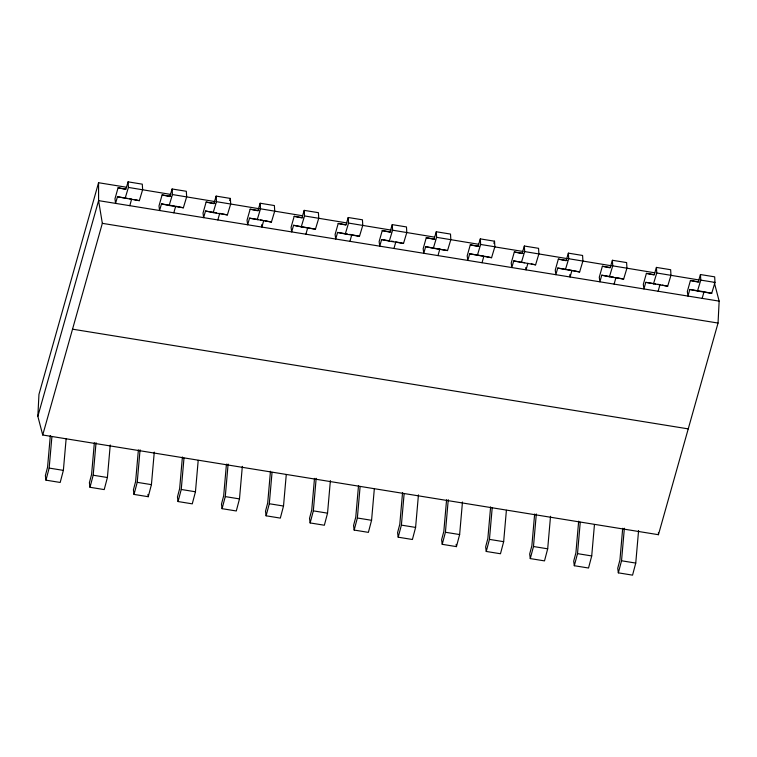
<?xml version="1.0" encoding="UTF-8"?>
<svg xmlns="http://www.w3.org/2000/svg" width="757" height="757" viewBox="0 0 757 757"><rect width="100%" height="100%" fill="white"/><g stroke="black" fill="none" stroke-linecap="round" stroke-linejoin="round"><path stroke-width="1.14" d="M714.277 282.437L719.15 301.125L718.043 323.05L658.439 534.707L42.723 435.001L37.85 416.312L38.957 394.378L98.561 182.721L126.551 187.253M50.331 435.597L47.559 467.249L45.363 475.585L45.969 480.156L60.191 482.455L63.37 470.381L66.114 439.003M45.969 480.156L49.158 468.081L51.902 436.704M94.36 442.731L91.588 474.384L89.392 482.72L89.998 487.281L104.22 489.59L107.399 477.516L110.248 444.974M89.998 487.281L93.187 475.216L96.035 442.675M138.389 449.857L135.617 481.509L133.421 489.845L134.027 494.416L148.24 496.715L151.428 484.641L154.277 452.099M134.027 494.416L137.216 482.341L140.064 449.8M182.409 456.991L179.646 488.644L177.45 496.98L178.056 501.541L192.269 503.85L195.457 491.776L198.202 460.398M178.056 501.541L181.245 489.476L183.989 458.089M226.438 464.117L223.675 495.769L221.479 504.115L222.085 508.676L236.298 510.975L239.486 498.901L242.335 466.359M222.085 508.676L225.274 496.601L228.112 464.06M270.467 471.251L267.704 502.903L265.508 511.24L266.114 515.801L280.327 518.11L283.515 506.036L286.26 474.658M266.114 515.801L269.303 503.736L272.047 472.349M314.496 478.377L311.733 510.029L309.528 518.375L310.143 522.936L324.356 525.235L327.544 513.161L330.383 480.619M310.143 522.936L313.332 510.861L316.171 478.32M358.525 485.511L355.762 517.163L353.557 525.5L354.172 530.061L368.385 532.37L371.573 520.296L374.318 488.918M354.172 530.061L357.361 517.996L360.105 486.609M402.554 492.637L399.791 524.289L397.586 532.635L398.201 537.196L412.414 539.495L415.602 527.421L418.441 494.879M398.201 537.196L401.39 525.121L404.124 493.744M446.583 499.771L443.82 531.423L441.615 539.76L442.23 544.321L456.443 546.63L459.631 534.556L462.47 502.014M442.23 544.321L445.419 532.256L448.258 499.715M490.612 506.897L487.849 538.549L485.644 546.895L486.259 551.456L500.472 553.755L503.66 541.681L506.395 510.303M486.259 551.456L489.448 539.381L492.182 508.004M534.641 514.031L531.878 545.683L529.673 554.02L530.288 558.581L544.501 560.89L547.689 548.816L550.528 516.274M530.288 558.581L533.477 546.516L536.316 513.975M578.67 521.157L575.907 552.809L573.702 561.155L574.317 565.716L588.53 568.015L591.719 555.941L594.453 524.563M574.317 565.716L577.506 553.641L580.241 522.264M622.699 528.291L619.936 559.943L617.731 568.28L618.346 572.841L632.559 575.15L635.748 563.076L638.586 530.534M618.346 572.841L621.525 560.776L624.374 528.235M37.85 416.312L98.59 200.633L98.561 182.721M42.723 435.001L102.337 223.343L98.59 200.633L719.15 301.125M125.719 189.051L118.064 187.812L114.969 198.807L115.575 203.378L117.439 196.773L127.28 198.372M129.797 205.686L131.652 199.082L129.466 198.722M170.836 196.356L162.093 194.946L158.998 205.932L159.604 210.512L161.468 203.907L174.593 206.027M173.817 212.812L175.681 206.207L183.364 207.787L186.657 196.848L186.326 191.284L172.113 188.985L169.842 196.536L162.093 194.946M214.865 203.491L206.122 202.072L203.027 213.067L203.633 217.638L205.497 211.033L216.426 212.802M217.846 219.946L219.71 213.342L227.393 214.922L230.686 203.983L230.355 198.419L216.142 196.11L213.871 203.671L206.122 202.072M258.894 210.616L250.151 209.206L247.047 220.192L247.662 224.772L249.526 218.167L258.269 219.587M263.739 220.467L261.875 227.072L261.572 224.782M294.18 216.332L291.076 227.327L291.691 231.897L293.555 225.293L315.451 229.182L318.744 218.243L318.413 212.679L304.2 210.37L301.929 217.931L294.18 216.332L302.923 217.751M305.904 234.206L307.768 227.602M345.854 224.706L338.209 223.466L335.105 234.452L335.72 239.032L337.584 232.427L347.425 234.017M349.933 241.332L351.797 234.727L359.48 236.307L362.773 225.368L362.442 219.804L348.229 217.505L345.958 225.056L338.209 223.466M390.981 232.011L382.238 230.592L379.134 241.587L379.749 246.157L381.613 239.553L389.268 240.792M393.962 248.466L395.826 241.862L403.509 243.442L406.802 232.503L406.471 226.939L392.258 224.63L389.987 232.191L382.238 230.592M426.257 237.726L423.163 248.712L423.778 253.292L425.642 246.687L447.538 250.567L450.831 239.628L450.5 234.064L436.287 231.765L434.007 239.316L426.257 237.726L435.01 239.136M437.991 255.592L439.855 248.987M479.039 246.271L470.286 244.852L467.192 255.847L467.807 260.417L469.671 253.813L483.884 256.121L482.02 262.726M523.068 253.396L514.315 251.986L511.221 262.972L511.836 267.552L513.691 260.947L520.258 262.007M527.913 263.247L526.049 269.852L525.746 267.562M567.097 260.531L558.344 259.112L555.25 270.107L555.865 274.677L557.72 268.073L571.942 270.381L570.078 276.986L569.775 274.696M610.028 267.486L602.373 266.246L599.279 277.232L599.894 281.812L601.749 275.207L613.776 277.157M614.107 284.112L615.971 277.507L623.645 279.087L626.938 268.148L626.616 262.584L612.404 260.285L610.123 267.836L602.373 266.246M654.057 274.611L646.402 273.372L643.308 284.367L643.923 288.937L645.778 282.333L655.619 283.932M658.136 291.246L659.99 284.641L657.805 284.282M699.184 281.916L690.431 280.506L687.337 291.492L687.952 296.072L689.807 289.467L702.931 291.587M702.165 298.372L704.019 291.767L711.703 293.347L714.996 282.418L714.674 276.844L700.452 274.545L698.181 282.096L690.431 280.506M117.439 196.773L139.335 200.662L142.628 189.723L142.297 184.159L128.084 181.85L125.813 189.411L118.064 187.812M125.123 198.353L128.416 187.424L128.084 181.85M161.468 203.907L169.152 205.488L172.445 194.549L172.113 188.985M205.497 211.033L213.181 212.613L216.474 201.684L216.142 196.11M229.712 200.577L230.355 198.419M249.526 218.167L271.422 222.047L274.715 211.108L274.384 205.544L260.171 203.245L257.9 210.796L250.151 209.206M257.21 219.748L260.503 208.809L260.171 203.245M293.555 225.293L301.239 226.873L304.532 215.944L304.2 210.37M337.584 232.427L345.268 234.008L348.561 223.069L348.229 217.505M381.613 239.553L389.297 241.133L392.59 230.204L392.258 224.63M425.642 246.687L433.326 248.268L436.609 237.329L436.287 231.765M469.671 253.813L491.567 257.702L494.86 246.763L494.529 241.199L480.317 238.89L478.036 246.451L470.286 244.852M477.355 255.393L480.638 244.464L480.317 238.89M493.876 243.357L494.529 241.199M513.691 260.947L535.596 264.827L538.889 253.888L538.558 248.324L524.346 246.025L522.065 253.576L514.315 251.986M521.374 262.528L524.667 251.589L524.346 246.025M557.72 268.073L579.625 271.962L582.909 261.023L582.587 255.459L568.375 253.15L566.094 260.711L558.344 259.112M565.403 269.653L568.696 258.724L568.375 253.15M601.749 275.207L609.432 276.788L612.725 265.849L612.404 260.285M645.778 282.333L667.674 286.222L670.967 275.283L670.645 269.719L656.423 267.41L654.152 274.971L646.402 273.372M653.461 283.913L656.754 272.984L656.423 267.41M689.807 289.467L697.49 291.048L700.783 280.109L700.452 274.545M128.416 187.424L170.864 194.435M172.445 194.549L215.177 201.608M216.474 201.684L259.49 208.781M260.503 208.809L302.639 215.773M304.532 215.944L346.952 222.946M348.561 223.069L391.265 230.119M392.59 230.204L434.404 237.111M436.609 237.329L478.717 244.284M480.638 244.464L494.86 246.763M495.05 246.933L523.03 251.466M524.667 251.589L567.343 258.639M568.696 258.724L611.656 265.811M612.725 265.849L654.805 272.804M656.754 272.984L699.118 279.976M700.783 280.109L714.996 282.418M260.455 219.937L262.641 220.287M349.611 234.377L351.797 234.727M391.454 241.152L393.64 241.502M522.444 262.367L524.629 262.717M169.152 205.488L183.364 207.787M213.181 212.613L227.393 214.922M301.239 226.873L315.451 229.182M345.268 234.008L359.48 236.307M389.297 241.133L403.509 243.442M433.326 248.268L447.538 250.567M609.432 276.788L623.645 279.087M697.49 291.048L711.703 293.347M102.337 223.343L718.043 323.05M72.53 329.172L688.236 428.878M49.158 468.081L63.37 470.381M93.187 475.216L107.399 477.516M137.216 482.341L151.428 484.641M181.245 489.476L195.457 491.776M225.274 496.601L239.486 498.901M269.303 503.736L283.515 506.036M313.332 510.861L327.544 513.161M357.361 517.996L371.573 520.296M401.39 525.121L415.602 527.421M445.419 532.256L459.631 534.556M489.448 539.381L503.66 541.681M533.477 546.516L547.689 548.816M577.506 553.641L591.719 555.941M621.525 560.776L635.748 563.076M662.186 285.086L667.674 286.222M573.04 270.599L579.625 271.962M531.206 263.928L535.596 264.827M484.982 256.339L491.567 257.702M264.836 220.694L271.422 222.047M133.847 199.526L139.335 200.662M456.14 544.34L456.443 546.63M147.937 494.435L148.24 496.715M658.429 532.474L658.439 534.707"/></g></svg>
